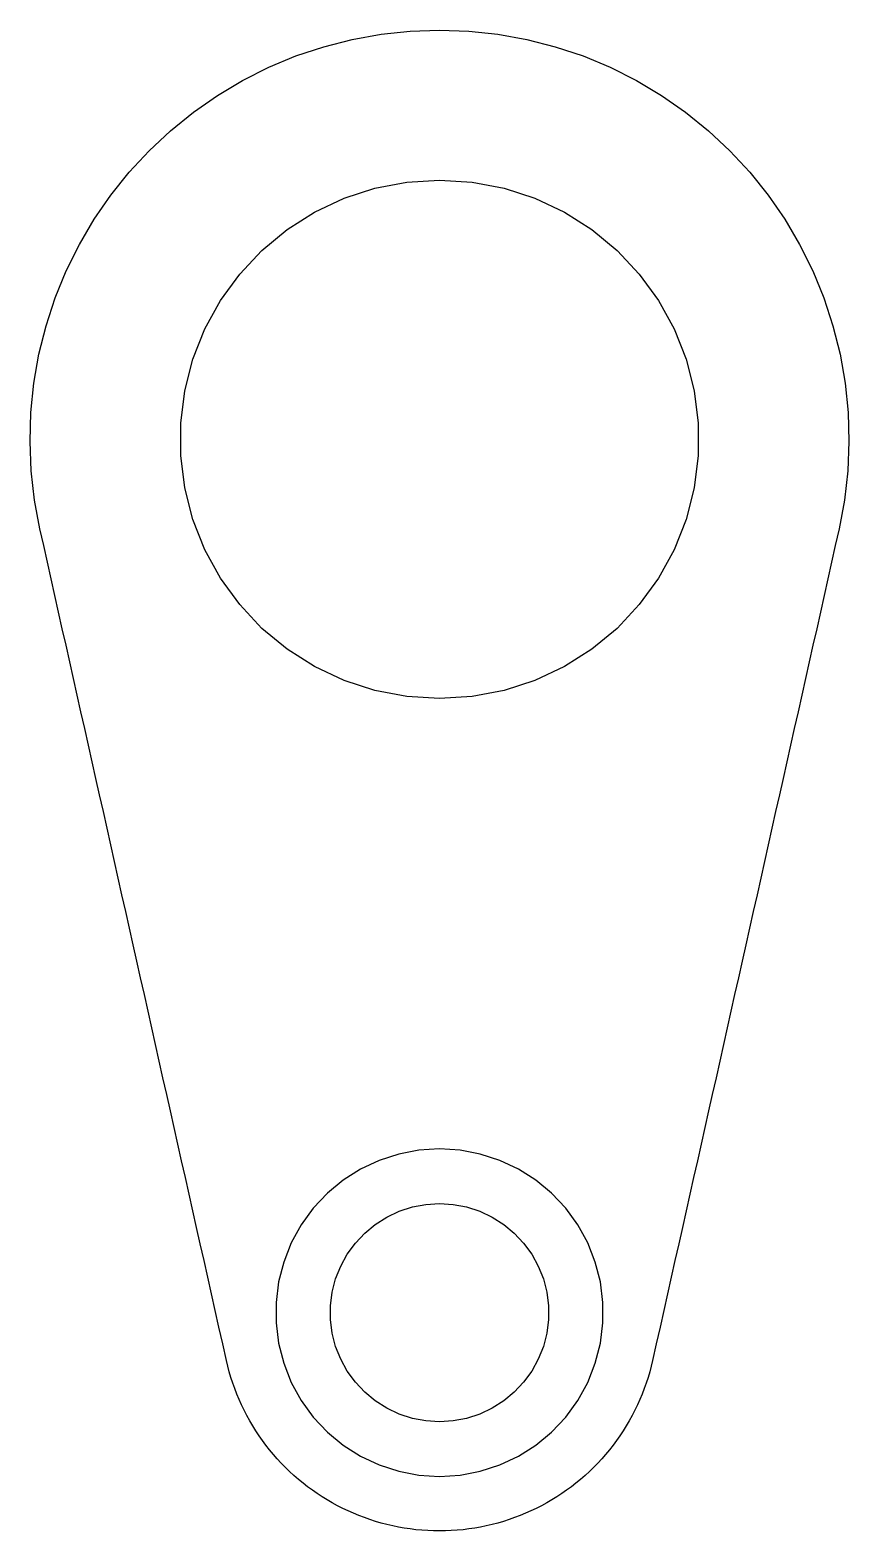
# Model space of a CAD drawing. Header units: metres. Extents: x -15 to 15, y -8 to 47.
import ezdxf

# ---------------------------------------------------------------- set-up
doc = ezdxf.new("R2010")
doc.units = ezdxf.units.M

msp = doc.modelspace()

# ---------------------------------------------------------------- linework, layer by layer
for points in [[(-14.637, 28.719), (-14.834, 29.775), (-14.955, 30.843), (-15, 31.916), (-14.967, 32.99), (-14.858, 34.059), (-14.672, 35.118), (-14.412, 36.16), (-14.077, 37.181), (-13.67, 38.176), (-13.192, 39.139), (-12.647, 40.065), (-12.038, 40.95), (-11.366, 41.788), (-10.636, 42.577), (-9.852, 43.311), (-9.017, 43.988), (-8.135, 44.602), (-7.212, 45.152), (-6.252, 45.635), (-5.26, 46.048), (-4.241, 46.388), (-3.2, 46.655), (-2.142, 46.846), (-1.074, 46.962), (0, 47), (1.074, 46.962), (2.142, 46.846), (3.2, 46.655), (4.241, 46.388), (5.26, 46.048), (6.252, 45.635), (7.212, 45.152), (8.135, 44.602), (9.017, 43.988), (9.852, 43.311), (10.636, 42.577), (11.366, 41.788), (12.038, 40.95), (12.647, 40.065), (13.192, 39.139), (13.67, 38.176), (14.077, 37.181), (14.412, 36.16), (14.672, 35.118), (14.858, 34.059), (14.967, 32.99), (15, 31.916), (14.955, 30.843), (14.834, 29.775), (14.637, 28.719)], [(0, 22.5), (-1.191, 22.575), (-2.363, 22.798), (-3.497, 23.167), (-4.577, 23.675), (-5.584, 24.314), (-6.503, 25.075), (-7.32, 25.944), (-8.021, 26.91), (-8.596, 27.955), (-9.035, 29.064), (-9.332, 30.22), (-9.481, 31.403), (-9.481, 32.597), (-9.332, 33.78), (-9.035, 34.936), (-8.596, 36.045), (-8.021, 37.09), (-7.32, 38.056), (-6.503, 38.925), (-5.584, 39.686), (-4.577, 40.325), (-3.497, 40.833), (-2.363, 41.202), (-1.191, 41.425), (0, 41.5), (1.191, 41.425), (2.363, 41.202), (3.497, 40.833), (4.577, 40.325), (5.584, 39.686), (6.503, 38.925), (7.32, 38.056), (8.021, 37.09), (8.596, 36.045), (9.035, 34.936), (9.332, 33.78), (9.481, 32.597), (9.481, 31.403), (9.332, 30.22), (9.035, 29.064), (8.596, 27.955), (8.021, 26.91), (7.32, 25.944), (6.503, 25.075), (5.584, 24.314), (4.577, 23.675), (3.497, 23.167), (2.363, 22.798), (1.191, 22.575), (0, 22.5)], [(-7.806, -1.75), (-7.943, -1.141), (-8.079, -0.531), (-8.216, 0.078), (-8.353, 0.687), (-8.489, 1.297), (-8.626, 1.906), (-8.763, 2.516), (-8.899, 3.125), (-9.036, 3.734), (-9.172, 4.344), (-9.309, 4.953), (-9.446, 5.562), (-9.582, 6.172), (-9.719, 6.781), (-9.855, 7.391), (-9.992, 8), (-10.129, 8.609), (-10.265, 9.219), (-10.402, 9.828), (-10.538, 10.437), (-10.675, 11.047), (-10.812, 11.656), (-10.948, 12.266), (-11.085, 12.875), (-11.221, 13.484), (-11.358, 14.094), (-11.495, 14.703), (-11.631, 15.312), (-11.768, 15.922), (-11.905, 16.531), (-12.041, 17.141), (-12.178, 17.75), (-12.314, 18.359), (-12.451, 18.969), (-12.588, 19.578), (-12.724, 20.187), (-12.861, 20.797), (-12.997, 21.406), (-13.134, 22.016), (-13.271, 22.625), (-13.407, 23.234), (-13.544, 23.844), (-13.68, 24.453), (-13.817, 25.062), (-13.954, 25.672), (-14.09, 26.281), (-14.227, 26.891), (-14.363, 27.5), (-14.5, 28.109), (-14.637, 28.719)], [(14.637, 28.719), (14.5, 28.109), (14.363, 27.5), (14.227, 26.891), (14.09, 26.281), (13.954, 25.672), (13.817, 25.062), (13.68, 24.453), (13.544, 23.844), (13.407, 23.234), (13.271, 22.625), (13.134, 22.016), (12.997, 21.406), (12.861, 20.797), (12.724, 20.187), (12.588, 19.578), (12.451, 18.969), (12.314, 18.359), (12.178, 17.75), (12.041, 17.141), (11.905, 16.531), (11.768, 15.922), (11.631, 15.312), (11.495, 14.703), (11.358, 14.094), (11.221, 13.484), (11.085, 12.875), (10.948, 12.266), (10.812, 11.656), (10.675, 11.047), (10.538, 10.437), (10.402, 9.828), (10.265, 9.219), (10.129, 8.609), (9.992, 8), (9.855, 7.391), (9.719, 6.781), (9.582, 6.172), (9.446, 5.562), (9.309, 4.953), (9.172, 4.344), (9.036, 3.734), (8.899, 3.125), (8.763, 2.516), (8.626, 1.906), (8.489, 1.297), (8.353, 0.687), (8.216, 0.078), (8.079, -0.531), (7.943, -1.141), (7.806, -1.75)], [(0, -6), (0.752, -5.953), (1.492, -5.811), (2.209, -5.579), (2.891, -5.258), (3.527, -4.854), (4.107, -4.374), (4.623, -3.825), (5.066, -3.215), (5.429, -2.555), (5.706, -1.854), (5.894, -1.124), (5.988, -0.377), (5.988, 0.377), (5.894, 1.124), (5.706, 1.854), (5.429, 2.555), (5.066, 3.215), (4.623, 3.825), (4.107, 4.374), (3.527, 4.854), (2.891, 5.258), (2.209, 5.579), (1.492, 5.811), (0.752, 5.953), (0, 6), (-0.752, 5.953), (-1.492, 5.811), (-2.209, 5.579), (-2.891, 5.258), (-3.527, 4.854), (-4.107, 4.374), (-4.623, 3.825), (-5.066, 3.215), (-5.429, 2.555), (-5.706, 1.854), (-5.894, 1.124), (-5.988, 0.377), (-5.988, -0.377), (-5.894, -1.124), (-5.706, -1.854), (-5.429, -2.555), (-5.066, -3.215), (-4.623, -3.825), (-4.107, -4.374), (-3.527, -4.854), (-2.891, -5.258), (-2.209, -5.579), (-1.492, -5.811), (-0.752, -5.953), (0, -6)], [(0, -4), (-0.501, -3.968), (-0.995, -3.874), (-1.472, -3.719), (-1.927, -3.505), (-2.351, -3.236), (-2.738, -2.916), (-3.082, -2.55), (-3.377, -2.143), (-3.619, -1.703), (-3.804, -1.236), (-3.929, -0.75), (-3.992, -0.251), (-3.992, 0.251), (-3.929, 0.75), (-3.804, 1.236), (-3.619, 1.703), (-3.377, 2.143), (-3.082, 2.55), (-2.738, 2.916), (-2.351, 3.236), (-1.927, 3.505), (-1.472, 3.719), (-0.995, 3.874), (-0.501, 3.968), (0, 4), (0.501, 3.968), (0.995, 3.874), (1.472, 3.719), (1.927, 3.505), (2.351, 3.236), (2.738, 2.916), (3.082, 2.55), (3.377, 2.143), (3.619, 1.703), (3.804, 1.236), (3.929, 0.75), (3.992, 0.251), (3.992, -0.251), (3.929, -0.75), (3.804, -1.236), (3.619, -1.703), (3.377, -2.143), (3.082, -2.55), (2.738, -2.916), (2.351, -3.236), (1.927, -3.505), (1.472, -3.719), (0.995, -3.874), (0.501, -3.968), (0, -4)], [(0, -8), (-0.216, -7.997), (-0.432, -7.988), (-0.647, -7.974), (-0.862, -7.953), (-1.077, -7.927), (-1.291, -7.895), (-1.503, -7.857), (-1.715, -7.814), (-1.925, -7.765), (-2.134, -7.71), (-2.342, -7.65), (-2.547, -7.584), (-2.751, -7.512), (-2.953, -7.435), (-3.153, -7.353), (-3.35, -7.265), (-3.545, -7.172), (-3.737, -7.073), (-3.927, -6.97), (-4.114, -6.861), (-4.298, -6.748), (-4.478, -6.629), (-4.656, -6.506), (-4.83, -6.378), (-5, -6.245), (-5.167, -6.108), (-5.33, -5.966), (-5.489, -5.82), (-5.644, -5.67), (-5.795, -5.515), (-5.942, -5.357), (-6.084, -5.194), (-6.222, -5.028), (-6.356, -4.858), (-6.485, -4.685), (-6.609, -4.508), (-6.728, -4.328), (-6.843, -4.145), (-6.952, -3.958), (-7.056, -3.769), (-7.156, -3.577), (-7.25, -3.383), (-7.338, -3.186), (-7.422, -2.986), (-7.5, -2.785), (-7.572, -2.581), (-7.639, -2.376), (-7.7, -2.169), (-7.756, -1.96), (-7.806, -1.75)], [(7.806, -1.75), (7.756, -1.96), (7.7, -2.169), (7.639, -2.376), (7.572, -2.581), (7.5, -2.785), (7.422, -2.986), (7.338, -3.186), (7.25, -3.383), (7.156, -3.577), (7.056, -3.769), (6.952, -3.958), (6.843, -4.145), (6.728, -4.328), (6.609, -4.508), (6.485, -4.685), (6.356, -4.858), (6.222, -5.028), (6.084, -5.194), (5.942, -5.357), (5.795, -5.515), (5.644, -5.67), (5.489, -5.82), (5.33, -5.966), (5.167, -6.108), (5, -6.245), (4.83, -6.378), (4.656, -6.506), (4.478, -6.629), (4.298, -6.748), (4.114, -6.861), (3.927, -6.97), (3.737, -7.073), (3.545, -7.172), (3.35, -7.265), (3.153, -7.353), (2.953, -7.435), (2.751, -7.512), (2.547, -7.584), (2.342, -7.65), (2.134, -7.71), (1.925, -7.765), (1.715, -7.814), (1.503, -7.857), (1.291, -7.895), (1.077, -7.927), (0.862, -7.953), (0.647, -7.974), (0.432, -7.988), (0.216, -7.997), (0, -8)]]:
    msp.add_lwpolyline(points)

doc.saveas('drawing.dxf')
